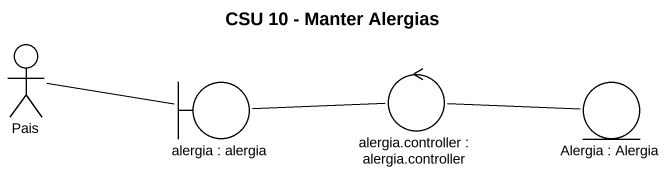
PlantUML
@startuml
title CSU 10 - Manter Alergias
actor Pais
boundary "alergia : alergia" as alergia
control "alergia.controller : alergia.controller" as alergia_controller
entity "Alergia : Alergia" as Alergia
Pais -right- alergia
alergia -right- alergia_controller
alergia_controller -right- Alergia
@enduml
